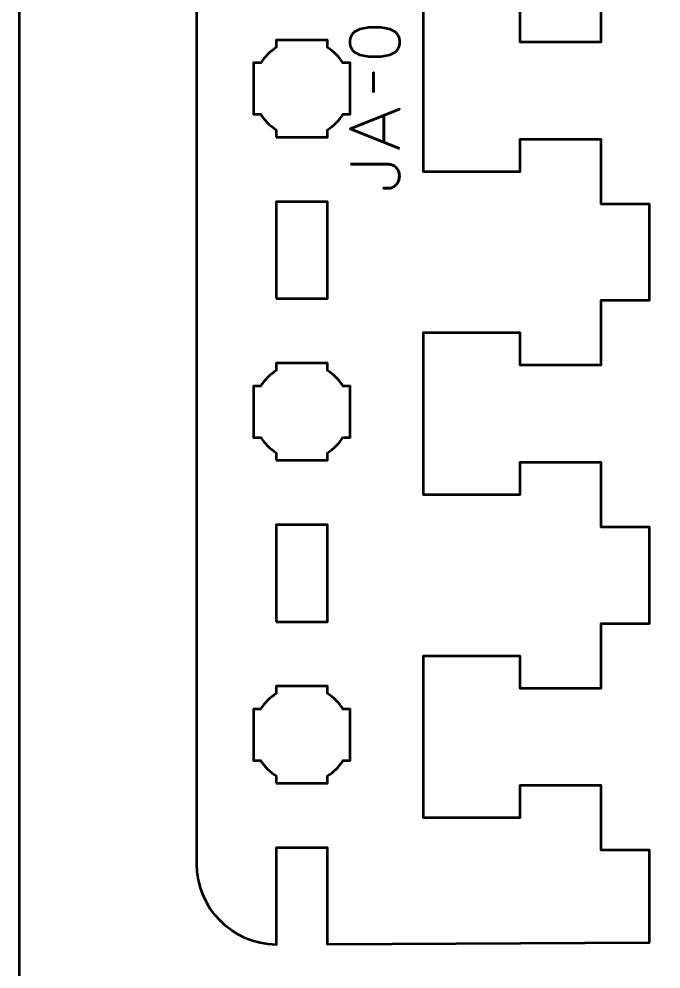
# Model space of a CAD drawing. Header units: centimetres. Extents: x -21 to 0, y -29.7 to 0.
# Drawn here: x -21 to -17.03, y -17.7 to -11.82 of the extents above; entities that cross this region are included whole.
import ezdxf

# ---------------------------------------------------------------- set-up
doc = ezdxf.new("R2010")
doc.units = ezdxf.units.CM
doc.header["$MEASUREMENT"] = 0
doc.layers.add('Layer 1', color=7, linetype='Continuous')

msp = doc.modelspace()

# ---------------------------------------------------------------- linework, layer by layer
at = {"layer": 'Layer 1', "color": 1, "lineweight": 53}
msp.add_open_spline([(-21.00003, -29.19995), (-21.00003, -29.19995), (-21.00003, -3.49992), (-21.00003, -3.49992), (-21.00003, -3.49992), (-21.00003, -3.41709), (-20.93286, -3.34992), (-20.85003, -3.34992), (-20.85003, -3.34992), (-20.7672, -3.34992), (-20.70003, -3.28275), (-20.70003, -3.19992), (-20.70003, -3.19992), (-20.70003, -3.11709), (-20.7672, -3.04992), (-20.85003, -3.04992), (-20.85003, -3.04992), (-20.93286, -3.04992), (-21.00003, -2.98275), (-21.00003, -2.89992), (-21.00003, -2.89992), (-21.00003, -2.81709), (-20.93286, -2.74992), (-20.85003, -2.74992), (-20.85003, -2.74992), (-20.7672, -2.74992), (-20.70003, -2.68275), (-20.70003, -2.59992), (-20.70003, -2.59992), (-20.70003, -2.51709), (-20.7672, -2.44992), (-20.85003, -2.44992), (-20.85003, -2.44992), (-20.93286, -2.44992), (-21.00003, -2.38275), (-21.00003, -2.29992), (-21.00003, -2.29992), (-21.00003, -2.21709), (-20.93286, -2.14992), (-20.85003, -2.14992), (-20.85003, -2.14992), (-20.7672, -2.14992), (-20.70003, -2.08275), (-20.70003, -1.99992), (-20.70003, -1.99992), (-20.70003, -1.91709), (-20.7672, -1.84992), (-20.85003, -1.84992), (-20.85003, -1.84992), (-20.93286, -1.84992), (-21.00003, -1.78275), (-21.00003, -1.69992), (-21.00003, -1.69992), (-21.00003, -1.61709), (-20.93286, -1.54992), (-20.85003, -1.54992), (-20.85003, -1.54992), (-20.7672, -1.54992), (-20.70003, -1.48275), (-20.70003, -1.39992), (-20.70003, -1.39992), (-20.70003, -1.31709), (-20.7672, -1.24992), (-20.85003, -1.24992), (-20.85003, -1.24992), (-20.93286, -1.24992), (-21.00003, -1.18275), (-21.00003, -1.09992), (-21.00003, -1.09992), (-21.00003, -1.09992), (-21.00003, -0.49992), (-21.00003, -0.49992), (-21.00003, -0.49992), (-21.00003, -0.22295), (-20.77694, 0.00004), (-20.49994, 0.00004), (-20.49994, 0.00004), (-20.49994, 0.00004), (-0.50008, 0.00004), (-0.50008, 0.00004), (-0.50008, 0.00004), (-0.22294, 0.00004), (0.00002, -0.22295), (0.00002, -0.49992), (0.00002, -0.49992), (0.00002, -0.49992), (0.00002, -29.19995), (0.00002, -29.19995), (0.00002, -29.19995), (0.00002, -29.47695), (-0.22294, -29.70004), (-0.50008, -29.70004), (-0.50008, -29.70004), (-0.50008, -29.70004), (-20.49994, -29.70004), (-20.49994, -29.70004), (-20.49994, -29.70004), (-20.77694, -29.70004), (-21.00003, -29.47695), (-21.00003, -29.19995)], degree=3, knots=[0, 0, 0, 0, 0.04, 0.04, 0.04, 0.04, 0.08, 0.08, 0.08, 0.08, 0.12, 0.12, 0.12, 0.12, 0.16, 0.16, 0.16, 0.16, 0.2, 0.2, 0.2, 0.2, 0.24, 0.24, 0.24, 0.24, 0.28, 0.28, 0.28, 0.28, 0.32, 0.32, 0.32, 0.32, 0.36, 0.36, 0.36, 0.36, 0.4, 0.4, 0.4, 0.4, 0.44, 0.44, 0.44, 0.44, 0.48, 0.48, 0.48, 0.48, 0.52, 0.52, 0.52, 0.52, 0.56, 0.56, 0.56, 0.56, 0.6, 0.6, 0.6, 0.6, 0.64, 0.64, 0.64, 0.64, 0.68, 0.68, 0.68, 0.68, 0.72, 0.72, 0.72, 0.72, 0.76, 0.76, 0.76, 0.76, 0.8, 0.8, 0.8, 0.8, 0.84, 0.84, 0.84, 0.84, 0.88, 0.88, 0.88, 0.88, 0.92, 0.92, 0.92, 0.92, 0.96, 0.96, 0.96, 0.96, 1, 1, 1, 1], dxfattribs=at)
at = {"layer": 'Layer 1', "lineweight": 53}
for points, knots in [([(-19.89999, -7.45004), (-19.89999, -7.17688), (-19.68079, -6.95482), (-19.40874, -6.95015), (-19.40874, -6.95015), (-19.40874, -6.95015), (-19.40874, -7.55004), (-19.40874, -7.55004), (-19.40874, -7.55004), (-19.40874, -7.55004), (-19.09124, -7.55004), (-19.09124, -7.55004), (-19.09124, -7.55004), (-19.09124, -7.55004), (-19.09124, -6.95004), (-19.09124, -6.95004), (-19.09124, -6.95004), (-19.09124, -6.95004), (-17.39998, -6.95004), (-17.39998, -6.95004), (-17.39998, -6.95004), (-17.39998, -6.95004), (-17.39999, -6.95004), (-17.39999, -6.95004), (-17.39999, -6.95004), (-17.39999, -6.95004), (-17.09999, -6.95004), (-17.09999, -6.95004), (-17.09999, -6.95004), (-17.09999, -6.95004), (-17.09999, -7.56254), (-17.09999, -7.56254), (-17.09999, -7.56254), (-17.09999, -7.56254), (-17.39999, -7.56254), (-17.39999, -7.56254), (-17.39999, -7.56254), (-17.39999, -7.56254), (-17.39998, -7.96254), (-17.39998, -7.96254), (-17.39998, -7.96254), (-17.39998, -7.96254), (-17.89999, -7.96254), (-17.89999, -7.96254), (-17.89999, -7.96254), (-17.89999, -7.96254), (-17.9, -7.76254), (-17.9, -7.76254), (-17.9, -7.76254), (-17.9, -7.76254), (-18.49999, -7.76254), (-18.49999, -7.76254), (-18.49999, -7.76254), (-18.49999, -8.14587), (-18.49999, -8.37921), (-18.49999, -8.76254), (-18.49999, -8.76254), (-18.49999, -8.76254), (-17.9, -8.76254), (-17.9, -8.76254), (-17.9, -8.76254), (-17.9, -8.76254), (-17.89999, -8.56254), (-17.89999, -8.56254), (-17.89999, -8.56254), (-17.89999, -8.56254), (-17.39999, -8.56254), (-17.39999, -8.56254), (-17.39999, -8.56254), (-17.39999, -8.56254), (-17.39999, -8.96254), (-17.39999, -8.96254), (-17.39999, -8.96254), (-17.39999, -8.96254), (-17.09999, -8.96254), (-17.09999, -8.96254), (-17.09999, -8.96254), (-17.09999, -8.96254), (-17.09999, -9.56254), (-17.09999, -9.56254), (-17.09999, -9.56254), (-17.09999, -9.56254), (-17.39999, -9.56254), (-17.39999, -9.56254), (-17.39999, -9.56254), (-17.39999, -9.56254), (-17.39998, -9.96254), (-17.39998, -9.96254), (-17.39998, -9.96254), (-17.39998, -9.96254), (-17.89999, -9.96254), (-17.89999, -9.96254), (-17.89999, -9.96254), (-17.89999, -9.96254), (-17.9, -9.76254), (-17.9, -9.76254), (-17.9, -9.76254), (-17.9, -9.76254), (-18.49999, -9.76254), (-18.49999, -9.76254), (-18.49999, -9.76254), (-18.49999, -10.14587), (-18.49999, -10.37921), (-18.49999, -10.76254), (-18.49999, -10.76254), (-18.49999, -10.76254), (-17.9, -10.76254), (-17.9, -10.76254), (-17.9, -10.76254), (-17.9, -10.76254), (-17.89999, -10.56254), (-17.89999, -10.56254), (-17.89999, -10.56254), (-17.89999, -10.56254), (-17.39999, -10.56254), (-17.39999, -10.56254), (-17.39999, -10.56254), (-17.39999, -10.56254), (-17.39999, -10.96254), (-17.39999, -10.96254), (-17.39999, -10.96254), (-17.39999, -10.96254), (-17.09999, -10.96254), (-17.09999, -10.96254), (-17.09999, -10.96254), (-17.09999, -10.96254), (-17.09999, -11.56254), (-17.09999, -11.56254), (-17.09999, -11.56254), (-17.09999, -11.56254), (-17.39999, -11.56254), (-17.39999, -11.56254), (-17.39999, -11.56254), (-17.39999, -11.56254), (-17.39999, -11.96254), (-17.39999, -11.96254), (-17.39999, -11.96254), (-17.39999, -11.96254), (-17.89999, -11.96254), (-17.89999, -11.96254), (-17.89999, -11.96254), (-17.89999, -11.96254), (-17.9, -11.76254), (-17.9, -11.76254), (-17.9, -11.76254), (-17.9, -11.76254), (-18.49999, -11.76254), (-18.49999, -11.76254), (-18.49999, -11.76254), (-18.49999, -12.14587), (-18.49999, -12.37921), (-18.49999, -12.76254), (-18.49999, -12.76254), (-18.49999, -12.76254), (-17.9, -12.76254), (-17.9, -12.76254), (-17.9, -12.76254), (-17.9, -12.76254), (-17.89999, -12.56254), (-17.89999, -12.56254), (-17.89999, -12.56254), (-17.89999, -12.56254), (-17.39998, -12.56254), (-17.39998, -12.56254), (-17.39998, -12.56254), (-17.39998, -12.56254), (-17.39999, -12.96254), (-17.39999, -12.96254), (-17.39999, -12.96254), (-17.39999, -12.96254), (-17.09999, -12.96254), (-17.09999, -12.96254), (-17.09999, -12.96254), (-17.09999, -12.96254), (-17.09999, -13.56254), (-17.09999, -13.56254), (-17.09999, -13.56254), (-17.09999, -13.56254), (-17.39999, -13.56254), (-17.39999, -13.56254), (-17.39999, -13.56254), (-17.39999, -13.56254), (-17.39999, -13.96254), (-17.39999, -13.96254), (-17.39999, -13.96254), (-17.39999, -13.96254), (-17.89999, -13.96254), (-17.89999, -13.96254), (-17.89999, -13.96254), (-17.89999, -13.96254), (-17.9, -13.76254), (-17.9, -13.76254), (-17.9, -13.76254), (-17.9, -13.76254), (-18.49999, -13.76254), (-18.49999, -13.76254), (-18.49999, -13.76254), (-18.49999, -14.14587), (-18.49999, -14.37921), (-18.49999, -14.76254), (-18.49999, -14.76254), (-18.49999, -14.76254), (-17.9, -14.76254), (-17.9, -14.76254), (-17.9, -14.76254), (-17.9, -14.76254), (-17.89999, -14.56254), (-17.89999, -14.56254), (-17.89999, -14.56254), (-17.89999, -14.56254), (-17.39998, -14.56254), (-17.39998, -14.56254), (-17.39998, -14.56254), (-17.39998, -14.56254), (-17.39999, -14.96254), (-17.39999, -14.96254), (-17.39999, -14.96254), (-17.39999, -14.96254), (-17.09999, -14.96254), (-17.09999, -14.96254), (-17.09999, -14.96254), (-17.09999, -14.96254), (-17.09999, -15.56254), (-17.09999, -15.56254), (-17.09999, -15.56254), (-17.09999, -15.56254), (-17.39999, -15.56254), (-17.39999, -15.56254), (-17.39999, -15.56254), (-17.39999, -15.56254), (-17.39999, -15.96254), (-17.39999, -15.96254), (-17.39999, -15.96254), (-17.39999, -15.96254), (-17.89999, -15.96254), (-17.89999, -15.96254), (-17.89999, -15.96254), (-17.89999, -15.96254), (-17.9, -15.76254), (-17.9, -15.76254), (-17.9, -15.76254), (-17.9, -15.76254), (-18.49999, -15.76254), (-18.49999, -15.76254), (-18.49999, -15.76254), (-18.49999, -16.14587), (-18.49999, -16.37921), (-18.49999, -16.76254), (-18.49999, -16.76254), (-18.49999, -16.76254), (-17.9, -16.76254), (-17.9, -16.76254), (-17.9, -16.76254), (-17.9, -16.76254), (-17.89999, -16.56254), (-17.89999, -16.56254), (-17.89999, -16.56254), (-17.89999, -16.56254), (-17.39998, -16.56254), (-17.39998, -16.56254), (-17.39998, -16.56254), (-17.39998, -16.56254), (-17.39999, -16.96254), (-17.39999, -16.96254), (-17.39999, -16.96254), (-17.39999, -16.96254), (-17.09999, -16.96254), (-17.09999, -16.96254), (-17.09999, -16.96254), (-17.09999, -16.96254), (-17.09999, -17.53754), (-17.09999, -17.53754), (-17.09999, -17.53754), (-17.09999, -17.53754), (-19.09124, -17.54811), (-19.09124, -17.54811), (-19.09124, -17.54811), (-19.09124, -17.54811), (-19.09124, -16.95004), (-19.09124, -16.95004), (-19.09124, -16.95004), (-19.09124, -16.95004), (-19.40874, -16.95004), (-19.40874, -16.95004), (-19.40874, -16.95004), (-19.40874, -16.95004), (-19.40874, -17.54993), (-19.40874, -17.54993), (-19.40874, -17.54993), (-19.68079, -17.54526), (-19.89999, -17.3232), (-19.89999, -17.05004)], [0, 0, 0, 0, 0.0136986, 0.0136986, 0.0136986, 0.0136986, 0.0273973, 0.0273973, 0.0273973, 0.0273973, 0.0410959, 0.0410959, 0.0410959, 0.0410959, 0.0547945, 0.0547945, 0.0547945, 0.0547945, 0.0684932, 0.0684932, 0.0684932, 0.0684932, 0.0821918, 0.0821918, 0.0821918, 0.0821918, 0.0958904, 0.0958904, 0.0958904, 0.0958904, 0.109589, 0.109589, 0.109589, 0.109589, 0.1232877, 0.1232877, 0.1232877, 0.1232877, 0.1369863, 0.1369863, 0.1369863, 0.1369863, 0.1506849, 0.1506849, 0.1506849, 0.1506849, 0.1643836, 0.1643836, 0.1643836, 0.1643836, 0.1780822, 0.1780822, 0.1780822, 0.1780822, 0.1917808, 0.1917808, 0.1917808, 0.1917808, 0.2054795, 0.2054795, 0.2054795, 0.2054795, 0.2191781, 0.2191781, 0.2191781, 0.2191781, 0.2328767, 0.2328767, 0.2328767, 0.2328767, 0.2465753, 0.2465753, 0.2465753, 0.2465753, 0.260274, 0.260274, 0.260274, 0.260274, 0.2739726, 0.2739726, 0.2739726, 0.2739726, 0.2876712, 0.2876712, 0.2876712, 0.2876712, 0.3013699, 0.3013699, 0.3013699, 0.3013699, 0.3150685, 0.3150685, 0.3150685, 0.3150685, 0.3287671, 0.3287671, 0.3287671, 0.3287671, 0.3424658, 0.3424658, 0.3424658, 0.3424658, 0.3561644, 0.3561644, 0.3561644, 0.3561644, 0.369863, 0.369863, 0.369863, 0.369863, 0.3835616, 0.3835616, 0.3835616, 0.3835616, 0.3972603, 0.3972603, 0.3972603, 0.3972603, 0.4109589, 0.4109589, 0.4109589, 0.4109589, 0.4246575, 0.4246575, 0.4246575, 0.4246575, 0.4383562, 0.4383562, 0.4383562, 0.4383562, 0.4520548, 0.4520548, 0.4520548, 0.4520548, 0.4657534, 0.4657534, 0.4657534, 0.4657534, 0.4794521, 0.4794521, 0.4794521, 0.4794521, 0.4931507, 0.4931507, 0.4931507, 0.4931507, 0.5068493, 0.5068493, 0.5068493, 0.5068493, 0.5205479, 0.5205479, 0.5205479, 0.5205479, 0.5342466, 0.5342466, 0.5342466, 0.5342466, 0.5479452, 0.5479452, 0.5479452, 0.5479452, 0.5616438, 0.5616438, 0.5616438, 0.5616438, 0.5753425, 0.5753425, 0.5753425, 0.5753425, 0.5890411, 0.5890411, 0.5890411, 0.5890411, 0.6027397, 0.6027397, 0.6027397, 0.6027397, 0.6164384, 0.6164384, 0.6164384, 0.6164384, 0.630137, 0.630137, 0.630137, 0.630137, 0.6438356, 0.6438356, 0.6438356, 0.6438356, 0.6575342, 0.6575342, 0.6575342, 0.6575342, 0.6712329, 0.6712329, 0.6712329, 0.6712329, 0.6849315, 0.6849315, 0.6849315, 0.6849315, 0.6986301, 0.6986301, 0.6986301, 0.6986301, 0.7123288, 0.7123288, 0.7123288, 0.7123288, 0.7260274, 0.7260274, 0.7260274, 0.7260274, 0.739726, 0.739726, 0.739726, 0.739726, 0.7534247, 0.7534247, 0.7534247, 0.7534247, 0.7671233, 0.7671233, 0.7671233, 0.7671233, 0.7808219, 0.7808219, 0.7808219, 0.7808219, 0.7945205, 0.7945205, 0.7945205, 0.7945205, 0.8082192, 0.8082192, 0.8082192, 0.8082192, 0.8219178, 0.8219178, 0.8219178, 0.8219178, 0.8356164, 0.8356164, 0.8356164, 0.8356164, 0.8493151, 0.8493151, 0.8493151, 0.8493151, 0.8630137, 0.8630137, 0.8630137, 0.8630137, 0.8767123, 0.8767123, 0.8767123, 0.8767123, 0.890411, 0.890411, 0.890411, 0.890411, 0.9041096, 0.9041096, 0.9041096, 0.9041096, 0.9178082, 0.9178082, 0.9178082, 0.9178082, 0.9315068, 0.9315068, 0.9315068, 0.9315068, 0.9452055, 0.9452055, 0.9452055, 0.9452055, 0.9589041, 0.9589041, 0.9589041, 0.9589041, 0.9726027, 0.9726027, 0.9726027, 0.9726027, 0.9863014, 0.9863014, 0.9863014, 0.9863014, 1, 1, 1, 1]), ([(-19.40874, -12.55004), (-19.40874, -12.55004), (-19.40874, -12.5046), (-19.40874, -12.5046), (-19.40874, -12.5046), (-19.4475, -12.48037), (-19.48032, -12.44754), (-19.50455, -12.40879), (-19.50455, -12.40879), (-19.50455, -12.40879), (-19.54999, -12.40879), (-19.54999, -12.40879), (-19.54999, -12.40879), (-19.54999, -12.40879), (-19.54999, -12.25004), (-19.54999, -12.25004), (-19.54999, -12.25004), (-19.54999, -12.25004), (-19.54999, -12.09129), (-19.54999, -12.09129), (-19.54999, -12.09129), (-19.54999, -12.09129), (-19.50455, -12.09129), (-19.50455, -12.09129), (-19.50455, -12.09129), (-19.48032, -12.05254), (-19.4475, -12.01971), (-19.40874, -11.99548), (-19.40874, -11.99548), (-19.40874, -11.99548), (-19.40874, -11.95004), (-19.40874, -11.95004), (-19.40874, -11.95004), (-19.40874, -11.95004), (-19.24999, -11.95004), (-19.24999, -11.95004), (-19.24999, -11.95004), (-19.24999, -11.95004), (-19.09124, -11.95004), (-19.09124, -11.95004), (-19.09124, -11.95004), (-19.09124, -11.95004), (-19.09124, -11.99548), (-19.09124, -11.99548), (-19.09124, -11.99548), (-19.05248, -12.01971), (-19.01966, -12.05254), (-18.99543, -12.09129), (-18.99543, -12.09129), (-18.99543, -12.09129), (-18.94999, -12.09129), (-18.94999, -12.09129), (-18.94999, -12.09129), (-18.94999, -12.09129), (-18.94999, -12.25004), (-18.94999, -12.25004), (-18.94999, -12.25004), (-18.94999, -12.25004), (-18.94999, -12.40879), (-18.94999, -12.40879), (-18.94999, -12.40879), (-18.94999, -12.40879), (-18.99543, -12.40879), (-18.99543, -12.40879), (-18.99543, -12.40879), (-19.01966, -12.44754), (-19.05248, -12.48037), (-19.09124, -12.5046), (-19.09124, -12.5046), (-19.09124, -12.5046), (-19.09124, -12.55004), (-19.09124, -12.55004), (-19.09124, -12.55004), (-19.09124, -12.55004), (-19.24999, -12.55004), (-19.24999, -12.55004), (-19.24999, -12.55004), (-19.24999, -12.55004), (-19.40874, -12.55004), (-19.40874, -12.55004)], [0, 0, 0, 0, 0.05, 0.05, 0.05, 0.05, 0.1, 0.1, 0.1, 0.1, 0.15, 0.15, 0.15, 0.15, 0.2, 0.2, 0.2, 0.2, 0.25, 0.25, 0.25, 0.25, 0.3, 0.3, 0.3, 0.3, 0.35, 0.35, 0.35, 0.35, 0.4, 0.4, 0.4, 0.4, 0.45, 0.45, 0.45, 0.45, 0.5, 0.5, 0.5, 0.5, 0.55, 0.55, 0.55, 0.55, 0.6, 0.6, 0.6, 0.6, 0.65, 0.65, 0.65, 0.65, 0.7, 0.7, 0.7, 0.7, 0.75, 0.75, 0.75, 0.75, 0.8, 0.8, 0.8, 0.8, 0.85, 0.85, 0.85, 0.85, 0.9, 0.9, 0.9, 0.9, 0.95, 0.95, 0.95, 0.95, 1, 1, 1, 1]), ([(-19.40874, -13.55004), (-19.40874, -13.55004), (-19.40874, -12.95004), (-19.40874, -12.95004), (-19.40874, -12.95004), (-19.40874, -12.95004), (-19.09124, -12.95004), (-19.09124, -12.95004), (-19.09124, -12.95004), (-19.09124, -12.95004), (-19.09124, -13.55004), (-19.09124, -13.55004), (-19.09124, -13.55004), (-19.09124, -13.55004), (-19.40874, -13.55004), (-19.40874, -13.55004)], [0, 0, 0, 0, 0.25, 0.25, 0.25, 0.25, 0.5, 0.5, 0.5, 0.5, 0.75, 0.75, 0.75, 0.75, 1, 1, 1, 1]), ([(-19.40874, -14.55004), (-19.40874, -14.55004), (-19.40874, -14.5046), (-19.40874, -14.5046), (-19.40874, -14.5046), (-19.4475, -14.48037), (-19.48032, -14.44754), (-19.50455, -14.40879), (-19.50455, -14.40879), (-19.50455, -14.40879), (-19.54999, -14.40879), (-19.54999, -14.40879), (-19.54999, -14.40879), (-19.54999, -14.40879), (-19.54999, -14.25004), (-19.54999, -14.25004), (-19.54999, -14.25004), (-19.54999, -14.25004), (-19.54999, -14.09129), (-19.54999, -14.09129), (-19.54999, -14.09129), (-19.54999, -14.09129), (-19.50455, -14.09129), (-19.50455, -14.09129), (-19.50455, -14.09129), (-19.48032, -14.05254), (-19.4475, -14.01971), (-19.40874, -13.99548), (-19.40874, -13.99548), (-19.40874, -13.99548), (-19.40874, -13.95004), (-19.40874, -13.95004), (-19.40874, -13.95004), (-19.40874, -13.95004), (-19.24999, -13.95004), (-19.24999, -13.95004), (-19.24999, -13.95004), (-19.24999, -13.95004), (-19.09124, -13.95004), (-19.09124, -13.95004), (-19.09124, -13.95004), (-19.09124, -13.95004), (-19.09124, -13.99548), (-19.09124, -13.99548), (-19.09124, -13.99548), (-19.05248, -14.01971), (-19.01966, -14.05254), (-18.99543, -14.09129), (-18.99543, -14.09129), (-18.99543, -14.09129), (-18.94999, -14.09129), (-18.94999, -14.09129), (-18.94999, -14.09129), (-18.94999, -14.09129), (-18.94999, -14.25004), (-18.94999, -14.25004), (-18.94999, -14.25004), (-18.94999, -14.25004), (-18.94999, -14.40879), (-18.94999, -14.40879), (-18.94999, -14.40879), (-18.94999, -14.40879), (-18.99543, -14.40879), (-18.99543, -14.40879), (-18.99543, -14.40879), (-19.01966, -14.44754), (-19.05248, -14.48037), (-19.09124, -14.5046), (-19.09124, -14.5046), (-19.09124, -14.5046), (-19.09124, -14.55004), (-19.09124, -14.55004), (-19.09124, -14.55004), (-19.09124, -14.55004), (-19.24999, -14.55004), (-19.24999, -14.55004), (-19.24999, -14.55004), (-19.24999, -14.55004), (-19.40874, -14.55004), (-19.40874, -14.55004)], [0, 0, 0, 0, 0.05, 0.05, 0.05, 0.05, 0.1, 0.1, 0.1, 0.1, 0.15, 0.15, 0.15, 0.15, 0.2, 0.2, 0.2, 0.2, 0.25, 0.25, 0.25, 0.25, 0.3, 0.3, 0.3, 0.3, 0.35, 0.35, 0.35, 0.35, 0.4, 0.4, 0.4, 0.4, 0.45, 0.45, 0.45, 0.45, 0.5, 0.5, 0.5, 0.5, 0.55, 0.55, 0.55, 0.55, 0.6, 0.6, 0.6, 0.6, 0.65, 0.65, 0.65, 0.65, 0.7, 0.7, 0.7, 0.7, 0.75, 0.75, 0.75, 0.75, 0.8, 0.8, 0.8, 0.8, 0.85, 0.85, 0.85, 0.85, 0.9, 0.9, 0.9, 0.9, 0.95, 0.95, 0.95, 0.95, 1, 1, 1, 1]), ([(-19.40874, -15.55004), (-19.40874, -15.55004), (-19.40874, -14.95004), (-19.40874, -14.95004), (-19.40874, -14.95004), (-19.40874, -14.95004), (-19.09124, -14.95004), (-19.09124, -14.95004), (-19.09124, -14.95004), (-19.09124, -14.95004), (-19.09124, -15.55004), (-19.09124, -15.55004), (-19.09124, -15.55004), (-19.09124, -15.55004), (-19.40874, -15.55004), (-19.40874, -15.55004)], [0, 0, 0, 0, 0.25, 0.25, 0.25, 0.25, 0.5, 0.5, 0.5, 0.5, 0.75, 0.75, 0.75, 0.75, 1, 1, 1, 1]), ([(-19.40874, -16.55004), (-19.40874, -16.55004), (-19.40874, -16.5046), (-19.40874, -16.5046), (-19.40874, -16.5046), (-19.4475, -16.48037), (-19.48032, -16.44754), (-19.50455, -16.40879), (-19.50455, -16.40879), (-19.50455, -16.40879), (-19.54999, -16.40879), (-19.54999, -16.40879), (-19.54999, -16.40879), (-19.54999, -16.40879), (-19.54999, -16.25004), (-19.54999, -16.25004), (-19.54999, -16.25004), (-19.54999, -16.25004), (-19.54999, -16.09129), (-19.54999, -16.09129), (-19.54999, -16.09129), (-19.54999, -16.09129), (-19.50455, -16.09129), (-19.50455, -16.09129), (-19.50455, -16.09129), (-19.48032, -16.05254), (-19.4475, -16.01971), (-19.40874, -15.99548), (-19.40874, -15.99548), (-19.40874, -15.99548), (-19.40874, -15.95004), (-19.40874, -15.95004), (-19.40874, -15.95004), (-19.40874, -15.95004), (-19.24999, -15.95004), (-19.24999, -15.95004), (-19.24999, -15.95004), (-19.24999, -15.95004), (-19.09124, -15.95004), (-19.09124, -15.95004), (-19.09124, -15.95004), (-19.09124, -15.95004), (-19.09124, -15.99548), (-19.09124, -15.99548), (-19.09124, -15.99548), (-19.05248, -16.01971), (-19.01966, -16.05254), (-18.99543, -16.09129), (-18.99543, -16.09129), (-18.99543, -16.09129), (-18.94999, -16.09129), (-18.94999, -16.09129), (-18.94999, -16.09129), (-18.94999, -16.09129), (-18.94999, -16.25004), (-18.94999, -16.25004), (-18.94999, -16.25004), (-18.94999, -16.25004), (-18.94999, -16.40879), (-18.94999, -16.40879), (-18.94999, -16.40879), (-18.94999, -16.40879), (-18.99543, -16.40879), (-18.99543, -16.40879), (-18.99543, -16.40879), (-19.01966, -16.44754), (-19.05248, -16.48037), (-19.09124, -16.5046), (-19.09124, -16.5046), (-19.09124, -16.5046), (-19.09124, -16.55004), (-19.09124, -16.55004), (-19.09124, -16.55004), (-19.09124, -16.55004), (-19.24999, -16.55004), (-19.24999, -16.55004), (-19.24999, -16.55004), (-19.24999, -16.55004), (-19.40874, -16.55004), (-19.40874, -16.55004)], [0, 0, 0, 0, 0.05, 0.05, 0.05, 0.05, 0.1, 0.1, 0.1, 0.1, 0.15, 0.15, 0.15, 0.15, 0.2, 0.2, 0.2, 0.2, 0.25, 0.25, 0.25, 0.25, 0.3, 0.3, 0.3, 0.3, 0.35, 0.35, 0.35, 0.35, 0.4, 0.4, 0.4, 0.4, 0.45, 0.45, 0.45, 0.45, 0.5, 0.5, 0.5, 0.5, 0.55, 0.55, 0.55, 0.55, 0.6, 0.6, 0.6, 0.6, 0.65, 0.65, 0.65, 0.65, 0.7, 0.7, 0.7, 0.7, 0.75, 0.75, 0.75, 0.75, 0.8, 0.8, 0.8, 0.8, 0.85, 0.85, 0.85, 0.85, 0.9, 0.9, 0.9, 0.9, 0.95, 0.95, 0.95, 0.95, 1, 1, 1, 1])]:
    msp.add_open_spline(points, degree=3, knots=knots, dxfattribs=at)
at = {"layer": 'Layer 1', "color": 3, "lineweight": 53}
msp.add_open_spline([(-19.89999, -17.05004), (-19.89999, -17.05004), (-19.89999, -7.45004), (-19.89999, -7.45004)], degree=3, dxfattribs=at)
at = {"layer": 'Layer 1', "color": 5, "lineweight": 53}
for points, knots in [([(-18.64611, -11.96154), (-18.64618, -11.94673), (-18.64879, -11.93396), (-18.65387, -11.9233), (-18.65387, -11.9233), (-18.65895, -11.91272), (-18.66622, -11.9039), (-18.67546, -11.89685), (-18.67546, -11.89685), (-18.68477, -11.88986), (-18.69578, -11.88436), (-18.70848, -11.88027), (-18.70848, -11.88027), (-18.72118, -11.87624), (-18.73508, -11.87335), (-18.75032, -11.87173), (-18.75032, -11.87173), (-18.76556, -11.87003), (-18.78158, -11.86919), (-18.79851, -11.86926), (-18.79851, -11.86926), (-18.81537, -11.86919), (-18.83139, -11.87003), (-18.84656, -11.87173), (-18.84656, -11.87173), (-18.86173, -11.87335), (-18.8757, -11.87624), (-18.8884, -11.88027), (-18.8884, -11.88027), (-18.90103, -11.88436), (-18.91203, -11.88986), (-18.92142, -11.89685), (-18.92142, -11.89685), (-18.93073, -11.9039), (-18.938, -11.91272), (-18.94308, -11.9233), (-18.94308, -11.9233), (-18.94823, -11.93396), (-18.95084, -11.94673), (-18.95091, -11.96154), (-18.95091, -11.96154), (-18.95084, -11.97636), (-18.94823, -11.98913), (-18.94308, -11.99979), (-18.94308, -11.99979), (-18.938, -12.01037), (-18.93073, -12.01919), (-18.92142, -12.02624), (-18.92142, -12.02624), (-18.91203, -12.03323), (-18.90103, -12.03873), (-18.8884, -12.04282), (-18.8884, -12.04282), (-18.8757, -12.04685), (-18.86173, -12.04974), (-18.84656, -12.05136), (-18.84656, -12.05136), (-18.83139, -12.05305), (-18.81537, -12.0539), (-18.79851, -12.05383), (-18.79851, -12.05383), (-18.78158, -12.0539), (-18.76556, -12.05305), (-18.75032, -12.05136), (-18.75032, -12.05136), (-18.73508, -12.04974), (-18.72118, -12.04685), (-18.70848, -12.04282), (-18.70848, -12.04282), (-18.69578, -12.03873), (-18.68477, -12.03323), (-18.67546, -12.02624), (-18.67546, -12.02624), (-18.66622, -12.01919), (-18.65895, -12.01037), (-18.65387, -11.99979), (-18.65387, -11.99979), (-18.64879, -11.98913), (-18.64618, -11.97636), (-18.64611, -11.96154)], [0, 0, 0, 0, 0.05, 0.05, 0.05, 0.05, 0.1, 0.1, 0.1, 0.1, 0.15, 0.15, 0.15, 0.15, 0.2, 0.2, 0.2, 0.2, 0.25, 0.25, 0.25, 0.25, 0.3, 0.3, 0.3, 0.3, 0.35, 0.35, 0.35, 0.35, 0.4, 0.4, 0.4, 0.4, 0.45, 0.45, 0.45, 0.45, 0.5, 0.5, 0.5, 0.5, 0.55, 0.55, 0.55, 0.55, 0.6, 0.6, 0.6, 0.6, 0.65, 0.65, 0.65, 0.65, 0.7, 0.7, 0.7, 0.7, 0.75, 0.75, 0.75, 0.75, 0.8, 0.8, 0.8, 0.8, 0.85, 0.85, 0.85, 0.85, 0.9, 0.9, 0.9, 0.9, 0.95, 0.95, 0.95, 0.95, 1, 1, 1, 1]), ([(-18.64611, -11.96154), (-18.64618, -11.94673), (-18.64879, -11.93396), (-18.65387, -11.9233), (-18.65387, -11.9233), (-18.65895, -11.91272), (-18.66622, -11.9039), (-18.67546, -11.89685), (-18.67546, -11.89685), (-18.68477, -11.88986), (-18.69578, -11.88436), (-18.70848, -11.88027), (-18.70848, -11.88027), (-18.72118, -11.87624), (-18.73508, -11.87335), (-18.75032, -11.87173), (-18.75032, -11.87173), (-18.76556, -11.87003), (-18.78158, -11.86919), (-18.79851, -11.86926), (-18.79851, -11.86926), (-18.81537, -11.86919), (-18.83139, -11.87003), (-18.84656, -11.87173), (-18.84656, -11.87173), (-18.86173, -11.87335), (-18.8757, -11.87624), (-18.8884, -11.88027), (-18.8884, -11.88027), (-18.90103, -11.88436), (-18.91203, -11.88986), (-18.92142, -11.89685), (-18.92142, -11.89685), (-18.93073, -11.9039), (-18.938, -11.91272), (-18.94308, -11.9233), (-18.94308, -11.9233), (-18.94823, -11.93396), (-18.95084, -11.94673), (-18.95091, -11.96154), (-18.95091, -11.96154), (-18.95084, -11.97636), (-18.94823, -11.98913), (-18.94308, -11.99979), (-18.94308, -11.99979), (-18.938, -12.01037), (-18.93073, -12.01919), (-18.92142, -12.02624), (-18.92142, -12.02624), (-18.91203, -12.03323), (-18.90103, -12.03873), (-18.8884, -12.04282), (-18.8884, -12.04282), (-18.8757, -12.04685), (-18.86173, -12.04974), (-18.84656, -12.05136), (-18.84656, -12.05136), (-18.83139, -12.05305), (-18.81537, -12.0539), (-18.79851, -12.05383), (-18.79851, -12.05383), (-18.78158, -12.0539), (-18.76556, -12.05305), (-18.75032, -12.05136), (-18.75032, -12.05136), (-18.73508, -12.04974), (-18.72118, -12.04685), (-18.70848, -12.04282), (-18.70848, -12.04282), (-18.69578, -12.03873), (-18.68477, -12.03323), (-18.67546, -12.02624), (-18.67546, -12.02624), (-18.66622, -12.01919), (-18.65895, -12.01037), (-18.65387, -11.99979), (-18.65387, -11.99979), (-18.64879, -11.98913), (-18.64618, -11.97636), (-18.64611, -11.96154)], [0, 0, 0, 0, 0.05, 0.05, 0.05, 0.05, 0.1, 0.1, 0.1, 0.1, 0.15, 0.15, 0.15, 0.15, 0.2, 0.2, 0.2, 0.2, 0.25, 0.25, 0.25, 0.25, 0.3, 0.3, 0.3, 0.3, 0.35, 0.35, 0.35, 0.35, 0.4, 0.4, 0.4, 0.4, 0.45, 0.45, 0.45, 0.45, 0.5, 0.5, 0.5, 0.5, 0.55, 0.55, 0.55, 0.55, 0.6, 0.6, 0.6, 0.6, 0.65, 0.65, 0.65, 0.65, 0.7, 0.7, 0.7, 0.7, 0.75, 0.75, 0.75, 0.75, 0.8, 0.8, 0.8, 0.8, 0.85, 0.85, 0.85, 0.85, 0.9, 0.9, 0.9, 0.9, 0.95, 0.95, 0.95, 0.95, 1, 1, 1, 1]), ([(-18.80571, -12.27396), (-18.80571, -12.27396), (-18.80571, -12.15077), (-18.80571, -12.15077), (-18.80571, -12.15077), (-18.80571, -12.15077), (-18.80571, -12.27396), (-18.80571, -12.27396)], [0, 0, 0, 0, 0.5, 0.5, 0.5, 0.5, 1, 1, 1, 1]), ([(-18.64611, -12.61982), (-18.64611, -12.61982), (-18.95133, -12.49875), (-18.95133, -12.49875), (-18.95133, -12.49875), (-18.95133, -12.49875), (-18.64611, -12.37725), (-18.64611, -12.37725), (-18.64611, -12.37725), (-18.64611, -12.37725), (-18.95133, -12.49875), (-18.95133, -12.49875), (-18.95133, -12.49875), (-18.95133, -12.49875), (-18.64611, -12.61982), (-18.64611, -12.61982)], [0, 0, 0, 0, 0.25, 0.25, 0.25, 0.25, 0.5, 0.5, 0.5, 0.5, 0.75, 0.75, 0.75, 0.75, 1, 1, 1, 1]), ([(-18.74221, -12.58172), (-18.74221, -12.58172), (-18.74221, -12.41578), (-18.74221, -12.41578), (-18.74221, -12.41578), (-18.74221, -12.41578), (-18.74221, -12.58172), (-18.74221, -12.58172)], [0, 0, 0, 0, 0.5, 0.5, 0.5, 0.5, 1, 1, 1, 1]), ([(-18.94964, -12.71803), (-18.94964, -12.71803), (-18.71257, -12.71845), (-18.71257, -12.71845), (-18.71257, -12.71845), (-18.70481, -12.71845), (-18.69712, -12.72008), (-18.68936, -12.72318), (-18.68936, -12.72318), (-18.68167, -12.72636), (-18.67454, -12.73101), (-18.66812, -12.73715), (-18.66812, -12.73715), (-18.66163, -12.74336), (-18.65648, -12.75091), (-18.65253, -12.75987), (-18.65253, -12.75987), (-18.64865, -12.7689), (-18.6466, -12.7792), (-18.64653, -12.79084), (-18.64653, -12.79084), (-18.64653, -12.80249), (-18.64844, -12.813), (-18.65218, -12.82231), (-18.65218, -12.82231), (-18.65599, -12.83163), (-18.66107, -12.8396), (-18.66749, -12.84616), (-18.66749, -12.84616), (-18.67391, -12.85279), (-18.68096, -12.8578), (-18.6888, -12.86133), (-18.6888, -12.86133), (-18.69663, -12.86486), (-18.70453, -12.86662), (-18.71257, -12.86662), (-18.71257, -12.86662), (-18.71257, -12.86662), (-18.7439, -12.86662), (-18.7439, -12.86662), (-18.7439, -12.86662), (-18.7439, -12.86662), (-18.71257, -12.86662), (-18.71257, -12.86662), (-18.71257, -12.86662), (-18.70453, -12.86662), (-18.69663, -12.86486), (-18.6888, -12.86133), (-18.6888, -12.86133), (-18.68096, -12.8578), (-18.67391, -12.85279), (-18.66749, -12.84616), (-18.66749, -12.84616), (-18.66107, -12.8396), (-18.65599, -12.83163), (-18.65218, -12.82231), (-18.65218, -12.82231), (-18.64844, -12.813), (-18.64653, -12.80249), (-18.64653, -12.79084), (-18.64653, -12.79084), (-18.6466, -12.7792), (-18.64865, -12.7689), (-18.65253, -12.75987), (-18.65253, -12.75987), (-18.65648, -12.75091), (-18.66163, -12.74336), (-18.66812, -12.73715), (-18.66812, -12.73715), (-18.67454, -12.73101), (-18.68167, -12.72636), (-18.68936, -12.72318), (-18.68936, -12.72318), (-18.69712, -12.72008), (-18.70481, -12.71845), (-18.71257, -12.71845), (-18.71257, -12.71845), (-18.71257, -12.71845), (-18.94964, -12.71803), (-18.94964, -12.71803)], [0, 0, 0, 0, 0.05, 0.05, 0.05, 0.05, 0.1, 0.1, 0.1, 0.1, 0.15, 0.15, 0.15, 0.15, 0.2, 0.2, 0.2, 0.2, 0.25, 0.25, 0.25, 0.25, 0.3, 0.3, 0.3, 0.3, 0.35, 0.35, 0.35, 0.35, 0.4, 0.4, 0.4, 0.4, 0.45, 0.45, 0.45, 0.45, 0.5, 0.5, 0.5, 0.5, 0.55, 0.55, 0.55, 0.55, 0.6, 0.6, 0.6, 0.6, 0.65, 0.65, 0.65, 0.65, 0.7, 0.7, 0.7, 0.7, 0.75, 0.75, 0.75, 0.75, 0.8, 0.8, 0.8, 0.8, 0.85, 0.85, 0.85, 0.85, 0.9, 0.9, 0.9, 0.9, 0.95, 0.95, 0.95, 0.95, 1, 1, 1, 1])]:
    msp.add_open_spline(points, degree=3, knots=knots, dxfattribs=at)

doc.saveas('drawing.dxf')
